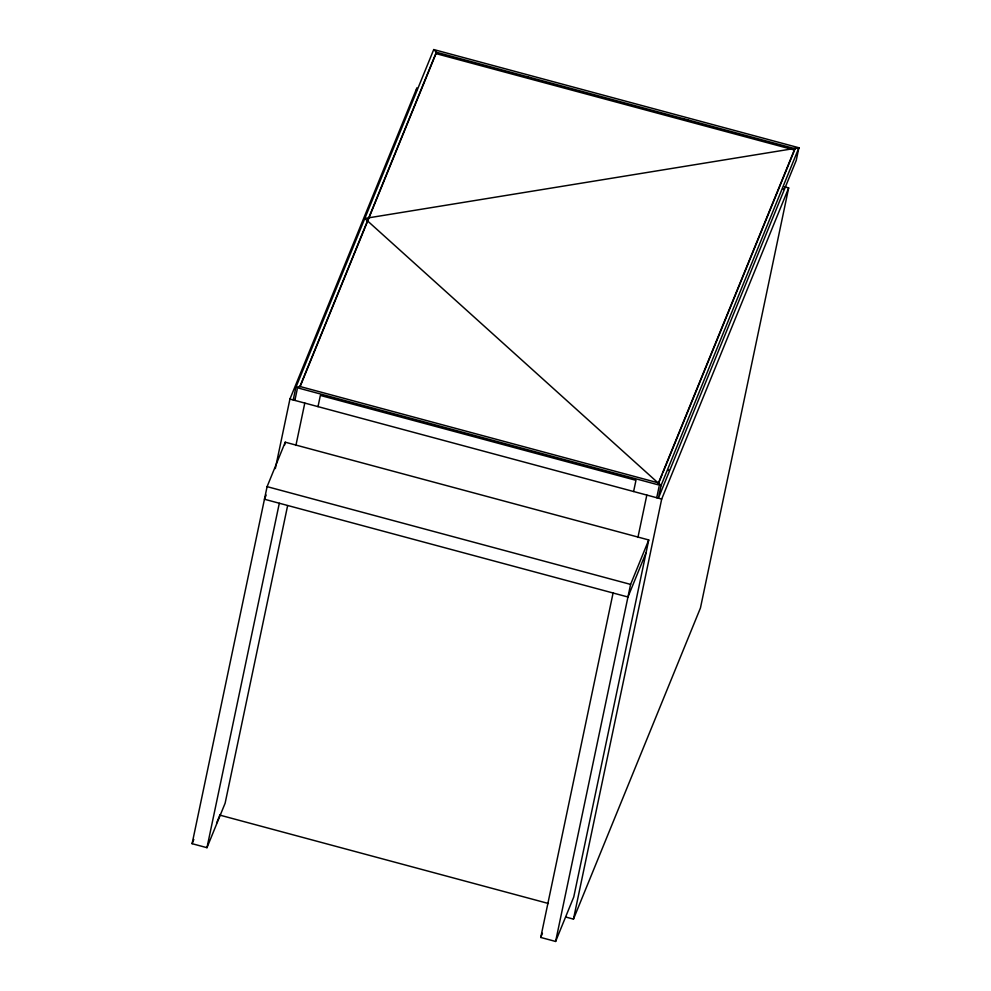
<?xml version="1.0" encoding="UTF-8"?>
<svg xmlns="http://www.w3.org/2000/svg" width="991" height="991" viewBox="0 0 991 991"><rect width="100%" height="100%" fill="white"/><g stroke="black" fill="none" stroke-linecap="round" stroke-linejoin="round"><path stroke-width="1.49" d="M287.625 505.621L225.118 803.23L206.97 847.689L192.105 843.688L267.099 486.643L285.235 442.197L648.746 539.959L573.752 897.004L555.617 941.45L540.739 937.449L613.082 593.014M275.325 468.582L289.929 399.076L416.901 87.926L416.27 90.949M284.64 444.996L285.235 442.197M294.884 400.414L297.238 389.203M206.97 847.689L279.313 503.242M295.9 445.455L304.794 403.077M318.012 406.632L320.366 395.434L635.962 480.313L633.608 491.511M300.137 386.589L436.015 53.613L436.313 52.213L433.736 49.55L295.875 387.37L293.225 399.968L293.596 399.076M637.919 537.444L646.826 495.066M555.617 941.45L630.598 584.405L648.746 539.959M656.736 497.73L659.089 486.531M661.034 485.578L658.458 482.902L299.901 386.478L295.875 387.37L661.034 485.578L364.812 218.454L798.895 147.758L661.034 485.578L658.396 498.176L796.256 160.356L798.895 147.758L433.736 49.55M566.034 917.109L573.467 919.115L661.691 499.068L788.675 187.918L784.215 186.717M788.675 187.918L700.451 607.966L573.467 919.115M299.901 386.478L436.313 52.213L794.869 148.65L798.895 147.758M266.145 495.079L264.448 499.241L627.96 597.003L646.095 552.557M192.105 843.688L193.802 839.513M216.571 823.125L220.064 814.565M658.458 482.902L794.869 148.65L794.571 150.05L436.015 53.613M658.693 483.026L662.36 474.032M662.88 472.757L794.051 151.338M783.819 188.587L783.447 189.479A4.398 2.428 11.9 0 0 783.336 188.909M540.739 937.449L542.436 933.287M525.948 76.815L530.433 78.016M684.447 119.44L688.931 120.654M289.929 399.076L661.691 499.068M267.099 486.643L630.598 584.405M219.829 815.122L548.419 903.495M668.801 470.044A4.298 2.378 11.9 0 1 668.169 470.465"/></g></svg>
